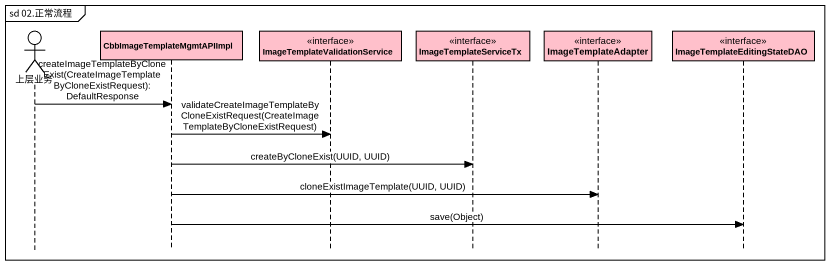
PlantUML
@startuml
mainframe sd 02.正常流程
hide footbox
actor 上层业务 #FFFFFF
participant CbbImageTemplateMgmtAPIImpl #FFC0CB
participant "ImageTemplateValidationService" as ImageTemplateValidationServi <<interface>> #FFC0CB
participant ImageTemplateServiceTx <<interface>> #FFC0CB
participant ImageTemplateAdapter <<interface>> #FFC0CB
participant ImageTemplateEditingStateDAO <<interface>> #FFC0CB

上层业务 -> CbbImageTemplateMgmtAPIImpl : createImageTemplateByCloneExist(CreateImageTemplateByCloneExistRequest): DefaultResponse
CbbImageTemplateMgmtAPIImpl -> ImageTemplateValidationServi : validateCreateImageTemplateByCloneExistRequest(CreateImageTemplateByCloneExistRequest)
CbbImageTemplateMgmtAPIImpl -> ImageTemplateServiceTx : createByCloneExist(UUID, UUID)
CbbImageTemplateMgmtAPIImpl -> ImageTemplateAdapter : cloneExistImageTemplate(UUID, UUID)
CbbImageTemplateMgmtAPIImpl -> ImageTemplateEditingStateDAO : save(Object)
@enduml
